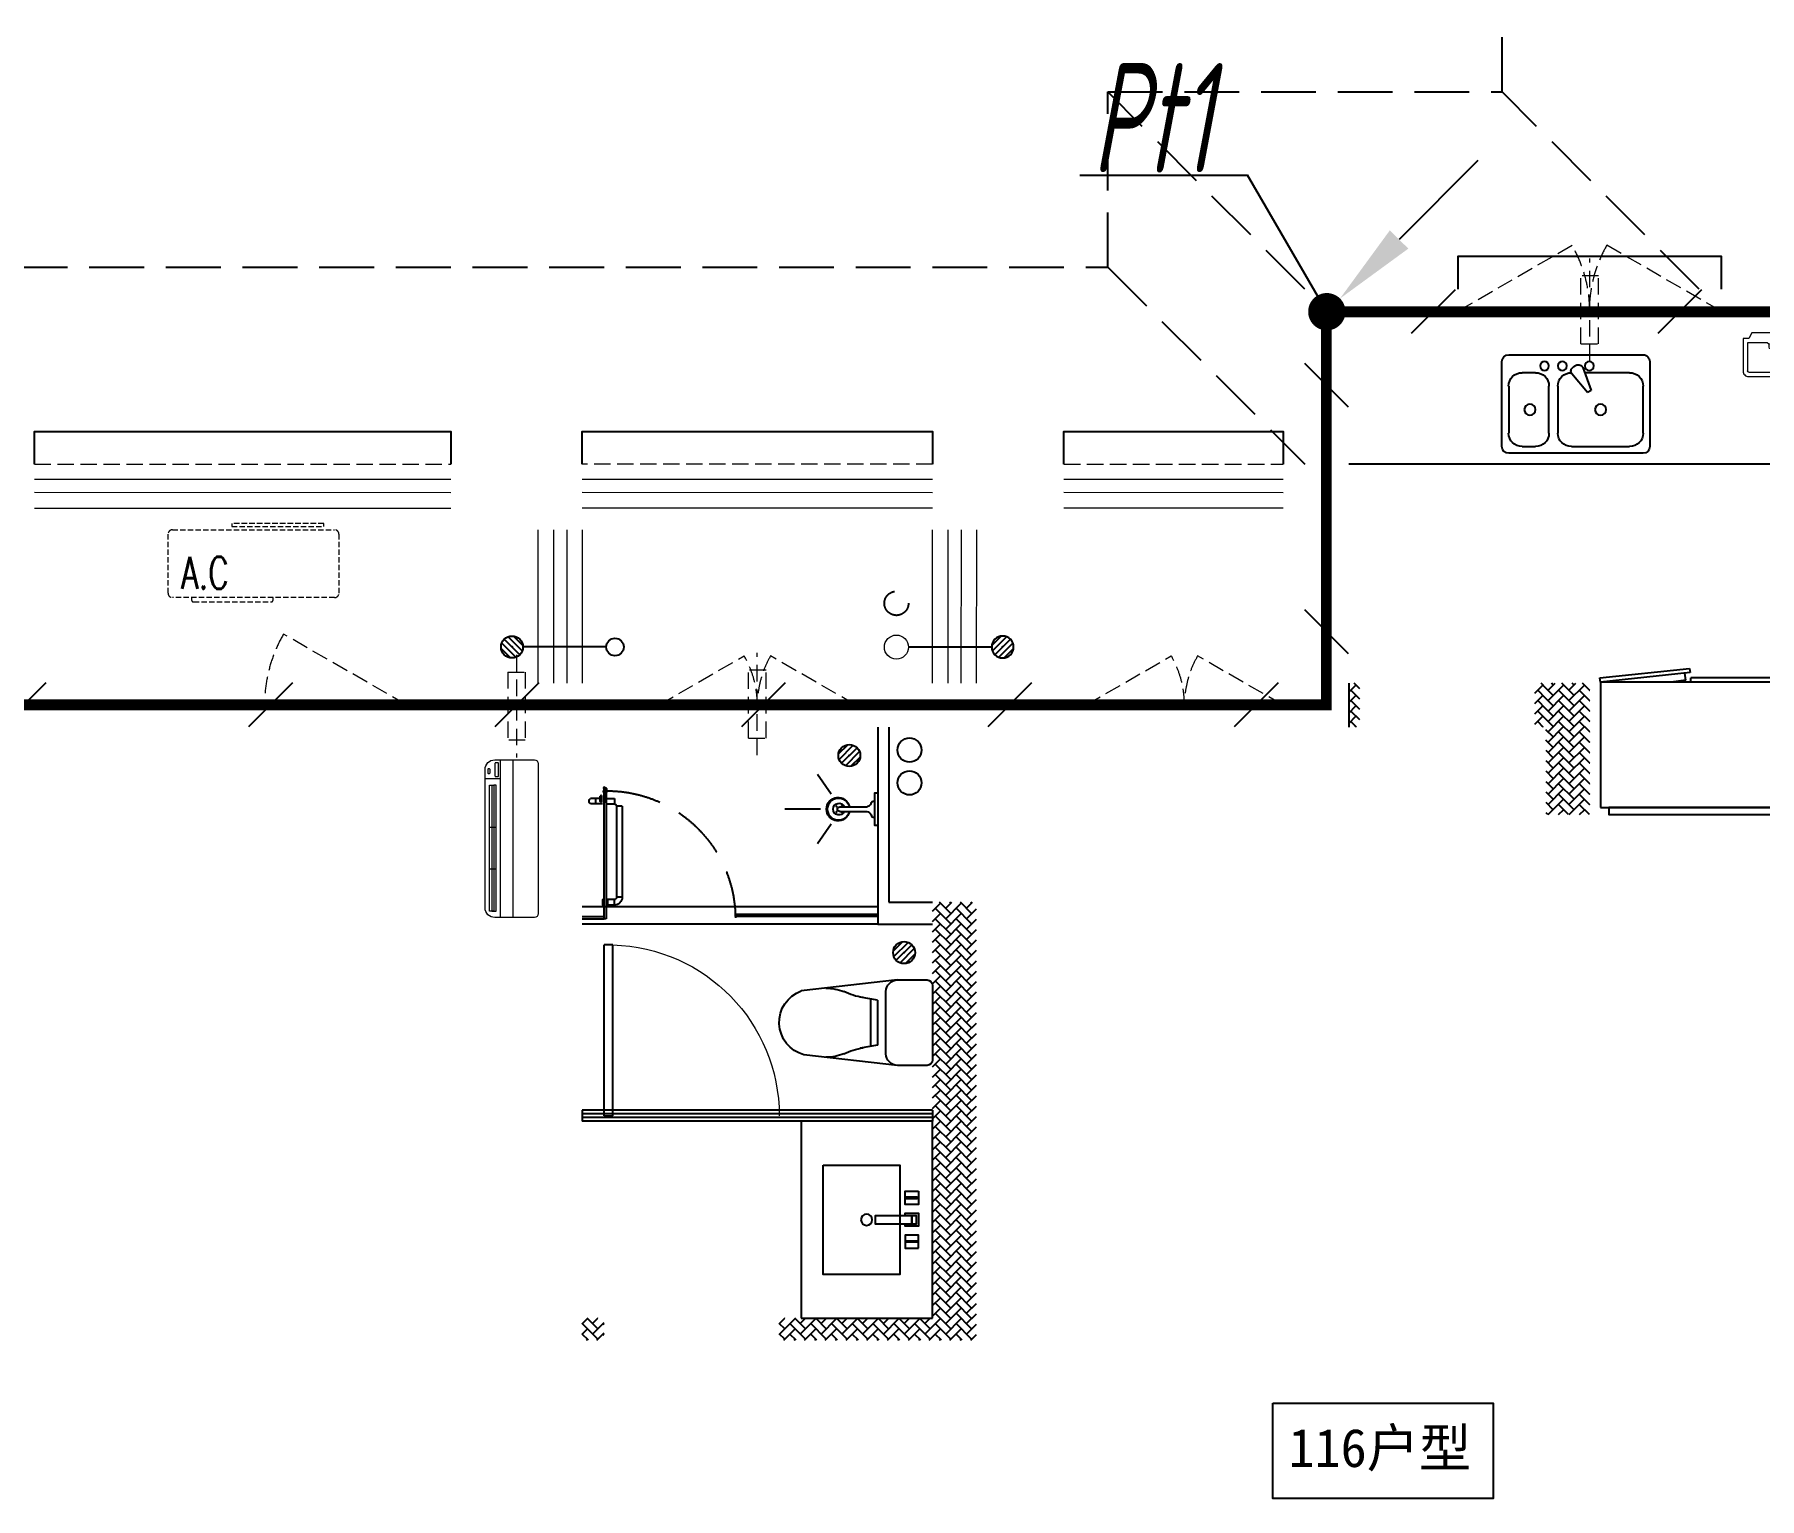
# Model space of a CAD drawing. Extents: x 2803505 to 5851001, y -1372902 to 24339.
# Drawn here: x 2959206 to 2967081, y -770285 to -763600 of the extents above; entities that cross this region are included whole.
import ezdxf
from ezdxf.enums import TextEntityAlignment as Align

# ---------------------------------------------------------------- set-up
doc = ezdxf.new("R2010")
doc.units = 0
doc.header["$LTSCALE"] = 1000
doc.header["$MEASUREMENT"] = 0
for name, pattern in [('CENTER2', [1.125, 0.75, -0.125, 0.125, -0.125]), ('DASH', [0.35, 0.25, -0.1]), ('HIDDEN', [0.375, 0.25, -0.125])]:
    doc.linetypes.add(name, pattern=pattern)
doc.layers.get('0').update_dxf_attribs({"linetype": 'CONTINUOUS'})
for name, color, linetype in [('!!电气', 1, 'CONTINUOUS'), ('AH-FURNITURE', 1, 'CONTINUOUS'), ('CURTWALL', 4, 'CONTINUOUS'), ('DIM-照明', 7, 'CONTINUOUS'), ('IP-bath&kitchen-JOHNSON', 4, 'CONTINUOUS'), ('LVTRY', 252, 'CONTINUOUS'), ('LWIRE', 4, 'CONTINUOUS'), ('P-bath&kitchen-JOHNSON', 4, 'CONTINUOUS'), ('SHTLN', 4, 'CONTINUOUS'), ('VPIPE-中水', 122, 'CONTINUOUS'), ('VPIPE-凝结', 150, 'CONTINUOUS'), ('VPIPE-雨水', 4, 'DASH'), ('WIRE-接地', 2, 'CONTINUOUS'), ('保温', 6, 'CONTINUOUS'), ('卫生间', 6, 'CONTINUOUS'), ('建筑-排气道', 252, 'CONTINUOUS'), ('看线', 185, 'CONTINUOUS')]:
    doc.layers.add(name, color=color, linetype=linetype)
for name, color, linetype, lineweight in [('PUB_HATCH', 8, 'CONTINUOUS', 9), ('VPIPE-废水', 31, 'TG_F', 18), ('WINDOW', 146, 'CONTINUOUS', 20), ('平面-栏杆', 56, 'CONTINUOUS', 15), ('平面-看线', 252, 'CONTINUOUS', 15), ('平面-空调室内机', 176, 'CONTINUOUS', 9), ('平面-空调预留孔', 252, 'CONTINUOUS', 15), ('立面-洞口示意', 252, 'CONTINUOUS', 13)]:
    doc.layers.add(name, color=color, linetype=linetype, lineweight=lineweight)
doc.styles.add('_TCH_DIM', font='SIMPLEX', dxfattribs={"bigfont": 'GBCBIG'})
doc.styles.add('DIM_FONT', font='SIMPLEX', dxfattribs={"width": 0.7, "bigfont": 'GBCBIG'})
doc.styles.add('HZTXT', font='gbeitc.shx', dxfattribs={"width": 0.8, "height": 400, "bigfont": 'hztxt.shx'})
doc.styles.get("Standard").update_dxf_attribs({"font": 'gbenor.shx', "bigfont": 'gbcbig.shx'})
doc.styles.add('TG_LINETYPE', font='SIMPLEX', dxfattribs={"width": 0.8, "height": 3, "bigfont": 'HZTXT'})
doc.styles.add('黑体', font='simhei.ttf')
doc.linetypes.add('TG_F', pattern='A,2,-0.3,["F",TG_LINETYPE,S=0.1,R=0,X=-0.23,Y=-0.15],0', length=2.3)
pattern_1 = [(45, (0, 0), (0, 47.4157523), [100.584, -33.528]), (135, (23.708, 23.708), (3e-15, 47.4157523), [100.584, -33.528])]

# ---------------------------------------------------------------- blocks, each defined once
blk = doc.blocks.new('rtyg7uyhg')
at = {"layer": 'LVTRY'}
for p, q in [((193590.3, 45458.1), (193590.3, 45069.5)), ((194234.6, 45488.8), (193621, 45488.8)), ((194265.3, 45069.5), (194265.3, 45458.1)), ((193682.3, 45407), (193887.8, 45407)), ((193896.4, 45429.9), (193857.6, 45326.3)), ((193875.3, 45316), (193945.6, 45401.5)), ((193925.8, 45440.4), (193940.1, 45432.2)), ((194111.9, 45407), (194173.3, 45407)), ((193621, 45130.8), (193621, 45345.6)), ((193857.6, 45326.3), (193875.3, 45316)), ((194009.6, 45345.6), (194009.6, 45130.8)), ((194050.5, 45130.8), (194050.5, 45345.6)), ((194234.6, 45345.6), (194234.6, 45130.8)), ((193948.3, 45069.5), (193682.3, 45069.5)), ((194173.3, 45069.5), (194111.9, 45069.5)), ((193621, 45038.8), (194234.6, 45038.8))]:
    blk.add_line(p, q, dxfattribs=at)
for centre, radius in [((193866.4, 45437.7), 20.5), ((193989.2, 45437.7), 20.5), ((194071, 45437.7), 20.5), ((193815.3, 45238.2), 25.6), ((194137.5, 45238.2), 25.6)]:
    blk.add_circle(centre, radius, dxfattribs=at)
for centre, radius, start, end in [((193621, 45458.1), 30.7, 89.99999, 179.99999), ((193915.6, 45422.7), 20.5, 59.99999, 159.46231), ((194234.6, 45458.1), 30.7, 359.99999, 89.99999), ((193682.3, 45345.6), 61.4, 89.99999, 179.99999), ((193929.8, 45414.5), 20.5, 320.53767, 59.99999), ((193948.3, 45345.6), 61.4, 359.99999, 89.99999), ((194111.9, 45345.6), 61.4, 89.99999, 179.99999), ((194173.3, 45345.6), 61.4, 359.99999, 89.99999), ((193682.3, 45130.8), 61.4, 179.99999, 269.99999), ((193948.3, 45130.8), 61.4, 269.99999, 359.99999), ((194111.9, 45130.8), 61.4, 179.99999, 269.99999), ((194173.3, 45130.8), 61.4, 269.99999, 359.99999), ((193621, 45069.5), 30.7, 179.99999, 269.99999), ((194234.6, 45069.5), 30.7, 269.99999, 359.99999)]:
    blk.add_arc(centre, radius, start, end, dxfattribs=at)
at = {"layer": 'LVTRY', "style": 'DIM_FONT', "width": 0.8, "flags": 9}
for tag in ['YSIZE', 'XSIZE']:
    blk.add_attdef(tag, (193927.8, 45487.8), '', height=0.5, rotation=89.99999, dxfattribs=at)
blk = doc.blocks.new('A$C60D053AF')
at = {"layer": 'AH-FURNITURE', "color": 8}
for p, q in [((192.5, -71), (327.6, -71)), ((232.5, -90), (128.3, -90)), ((232.5, -110), (128.3, -110)), ((192.5, -91), (327.6, -91)), ((245, -129.5), (245, -122.5)), ((265, -129.5), (265, -122.5)), ((341.7, -96.9), (370, -143.2)), ((355.9, -82.7), (384.2, -129)), ((255, -281), (255, -251)), ((255, -281), (393, -281)), ((393, -281), (393, -251))]:
    blk.add_line(p, q, dxfattribs=at)
for points in [[(170, -68, 1), (170, -94), (192.5, -94), (192.5, -68)], [(234, -251), (414, -251, 0.414214), (424, -241), (424, -111, 0.414214), (414, -101), (234, -101, 0.414214), (224, -111), (224, -241, 0.414214)], [(268, -122.5), (268, -107, 0.414214), (248, -87), (232.5, -87), (232.5, -113), (242, -113), (242, -122.5)], [(242, -152, 1), (268, -152), (268, -129.5), (242, -129.5)], [(383.8, -161.2, 1), (402.2, -142.8), (386.3, -126.9), (367.9, -145.3)]]:
    blk.add_lwpolyline(points, format="xyb", close=True, dxfattribs=at)
for centre, radius in [((100, -100), 30), ((255, -152), 15), ((255, -152), 10), ((393, -152), 15), ((393, -152), 10)]:
    blk.add_circle(centre, radius, dxfattribs=at)
for radius in [40, 20]:
    blk.add_arc((327.6, -111), radius, 45, 90, dxfattribs=at)
blk = doc.blocks.new('A-Kitchen-7')
at = {"layer": 'LVTRY'}
for p, q in [((-518.7, 779.7), (-7.2, 834.3)), ((-3.6, 810.6), (-515, 756)), ((-29.1, 767), (-35.2, 806.4)), ((-7.2, 834.3), (-3.6, 810.6)), ((-515, 756), (-518.7, 779.7)), ((515, 756), (-515, 756)), ((-515, 756), (-515, 40)), ((-485.6, 760.5), (-484.9, 756)), ((-29.1, 767), (-112.1, 756)), ((515, 780), (0, 780)), ((0, 756), (0, 780)), ((515, 756), (515, 780)), ((515, 40), (515, 756)), ((-515, 40), (515, 40))]:
    blk.add_line(p, q, dxfattribs=at)
blk.add_lwpolyline([(-468.9, 40), (-468.9, 0), (468.9, 0), (468.9, 40)], close=True, dxfattribs=at)
blk = doc.blocks.new('FRSDFDGDGDRGDR')
at = {"layer": '平面-空调预留孔', "color": 252}
for p, q in [((699612.3, 775044), (699612.3, 775441.2)), ((699618.9, 775447.8), (699746.3, 775447.8)), ((699746.3, 775447.8), (699746.3, 775355.4)), ((699719.9, 775342.2), (699719.9, 775143)), ((699726.5, 775348.8), (699739.7, 775348.8)), ((699726.5, 775136.4), (699739.7, 775136.4)), ((699746.3, 775129.8), (699746.3, 775037.4)), ((699746.3, 775037.4), (699618.9, 775037.4))]:
    blk.add_line(p, q, dxfattribs=at)
blk.add_lwpolyline([(699766.1, 775166.7), (699792.5, 775153.5), (699792.5, 775057.2), (699766.1, 775044), (699766.1, 775017.6), (699618.9, 775017.6, -0.414214), (699592.5, 775044), (699592.5, 775441.2, -0.414214), (699618.9, 775467.6), (699766.1, 775467.6), (699766.1, 775441.2), (699792.5, 775428), (699792.5, 775331.6), (699766.1, 775318.4)], format="xyb", close=True, dxfattribs=at)
for centre, radius in [((699739.7, 775331.6), 10.6), ((699739.7, 775243.2), 15.8), ((699739.7, 775153.5), 10.6)]:
    blk.add_circle(centre, radius, dxfattribs=at)
for centre, start, end in [((699618.9, 775441.2), 90, 180), ((699726.5, 775342.2), 90, 180), ((699739.7, 775355.4), 270, 360), ((699726.5, 775143), 180, 270), ((699739.7, 775129.8), 0, 90), ((699618.9, 775044), 180, 270)]:
    blk.add_arc(centre, 6.6, start, end, dxfattribs=at)
blk = doc.blocks.new('*U153')
h = blk.add_hatch(color=5)
h.set_gradient(color1=(0, 0, 255), rotation=180, tint=1)
h.paths.add_polyline_path([(0, 0), (-6.35, -6.35), (-6.35, -2.159), (-15, -2.159), (-15, 2.159), (-6.35, 2.159), (-6.35, 6.35)])
at = {"color": 0, "linetype": 'Continuous'}
blk.add_lwpolyline([(0, 0), (-6.35, -6.35), (-6.35, -2.159), (-15, -2.159), (-15, 2.159), (-6.35, 2.159), (-6.35, 6.35)], close=True, dxfattribs=at)
blk = doc.blocks.new('GDGDRGDRGRD')
at = {"layer": 'PUB_HATCH'}
blk.add_hatch(color=252, dxfattribs=at).paths.add_polyline_path([(430319.8, 370173.6), (430319.8, 370443.6), (430179.8, 370443.6), (430179.8, 370428.6), (430284.8, 370428.6), (430304.8, 370408.6), (430304.8, 370208.6), (430284.8, 370188.6), (429964.8, 370188.6), (429944.8, 370208.6), (429944.8, 370408.6), (429964.8, 370428.6), (430069.8, 370428.6), (430069.8, 370443.6), (429929.8, 370443.6), (429929.8, 370173.6)])
at = {"layer": 'LVTRY', "color": 251}
for p, q in [((430080.5, 371515.4), (429864.6, 371758.3)), ((430334.8, 371758.3), (429864.6, 371758.3)), ((429864.6, 371758.3), (429864.6, 370858.3)), ((430234.8, 370858.3), (430234.8, 371758.3)), ((430334.8, 371515.4), (430080.5, 371515.4)), ((430080.5, 371515.4), (430080.5, 371100.3)), ((429864.6, 370858.3), (430080.5, 371100.3)), ((430080.5, 371100.3), (430334.8, 371100.3)), ((429864.6, 370858.3), (430334.8, 370858.3))]:
    blk.add_line(p, q, dxfattribs=at)
at = {"layer": 'LVTRY'}
for p, q in [((429914.8, 370948.3), (429914.8, 371668.3)), ((429924.8, 371678.3), (430324.8, 371678.3)), ((430045.1, 371658.3), (430045.1, 371568.3)), ((430049.6, 371658.3), (430045.1, 371658.3)), ((430049.6, 371568.3), (430049.6, 371658.3)), ((430234.8, 371668.3), (430234.8, 370948.3)), ((429994.8, 371628.3), (429994.8, 371418.3)), ((429999.8, 371628.3), (429999.8, 371418.3)), ((430289.8, 371638.3), (430004.8, 371638.3)), ((430289.8, 371633.3), (430004.8, 371633.3)), ((430045.1, 371568.3), (430049.6, 371568.3)), ((430194.8, 371418.3), (430194.8, 371628.3)), ((430199.8, 371418.3), (430199.8, 371628.3)), ((429974.8, 371525.6), (430102.3, 371525.6)), ((429974.8, 371521.1), (429974.8, 371525.6)), ((430102.3, 371521.1), (429974.8, 371521.1)), ((430219.8, 371525.6), (430092.3, 371525.6)), ((430092.3, 371525.6), (430092.3, 371521.1)), ((430092.3, 371521.1), (430219.8, 371521.1)), ((430102.3, 371525.6), (430102.3, 371521.1)), ((430219.8, 371521.1), (430219.8, 371525.6)), ((430234.8, 371100.3), (430234.8, 371515.4)), ((430004.8, 371413.3), (430289.8, 371413.3)), ((430004.8, 371408.3), (430289.8, 371408.3)), ((430045.1, 371388.3), (430045.1, 371478.3)), ((430045.1, 371478.3), (430049.6, 371478.3)), ((430049.6, 371478.3), (430049.6, 371388.3)), ((429935.4, 371358.3), (429974.2, 371358.3)), ((429954.8, 371338.9), (429954.8, 371377.7)), ((430049.6, 371388.3), (430045.1, 371388.3)), ((429935.4, 371258.3), (429974.2, 371258.3)), ((429954.8, 371238.9), (429954.8, 371277.7)), ((429994.8, 370988.3), (429994.8, 371198.3)), ((429999.8, 370988.3), (429999.8, 371198.3)), ((430004.8, 371208.3), (430289.8, 371208.3)), ((430004.8, 371203.3), (430289.8, 371203.3)), ((430045.1, 371228.3), (430045.1, 371138.3)), ((430049.6, 371228.3), (430045.1, 371228.3)), ((430049.6, 371138.3), (430049.6, 371228.3)), ((430194.8, 371198.3), (430194.8, 370988.3)), ((430199.8, 371198.3), (430199.8, 370988.3)), ((430102.3, 371095.6), (429974.8, 371095.6)), ((429974.8, 371095.6), (429974.8, 371091.1)), ((429974.8, 371091.1), (430102.3, 371091.1)), ((430045.1, 371138.3), (430049.6, 371138.3)), ((430092.3, 371091.1), (430092.3, 371095.6)), ((430092.3, 371095.6), (430219.8, 371095.6)), ((430219.8, 371091.1), (430092.3, 371091.1)), ((430102.3, 371091.1), (430102.3, 371095.6)), ((430219.8, 371095.6), (430219.8, 371091.1)), ((430045.1, 370958.3), (430045.1, 371048.3)), ((430045.1, 371048.3), (430049.6, 371048.3)), ((430049.6, 371048.3), (430049.6, 370958.3)), ((430324.8, 370938.3), (429924.8, 370938.3)), ((430289.8, 370983.3), (430004.8, 370983.3)), ((430289.8, 370978.3), (430004.8, 370978.3)), ((430049.6, 370958.3), (430045.1, 370958.3))]:
    blk.add_line(p, q, dxfattribs=at)
at = {"layer": 'LVTRY', "color": 252}
for p, q in [((430069.8, 370428.6), (430069.8, 370443.6)), ((430179.8, 370428.6), (430179.8, 370443.6))]:
    blk.add_line(p, q, dxfattribs=at)
at = {"layer": 'LVTRY'}
blk.add_lwpolyline([(429608.8, 370758.3), (429734.8, 370758.3), (429734.8, 371758.3), (427634.8, 371758.3)], dxfattribs=at)
at = {"layer": 'LVTRY', "color": 252}
for points in [[(430334.8, 370158.6), (429914.8, 370158.6), (429914.8, 370458.6), (430334.8, 370458.6)], [(430319.8, 370173.6), (429929.8, 370173.6), (429929.8, 370443.6), (430319.8, 370443.6)], [(429964.8, 370428.6), (430284.8, 370428.6), (430304.8, 370408.6), (430304.8, 370208.6), (430284.8, 370188.6), (429964.8, 370188.6), (429944.8, 370208.6), (429944.8, 370408.6), (429964.8, 370428.6)]]:
    blk.add_lwpolyline(points, close=True, dxfattribs=at)
at = {"layer": 'LVTRY'}
for centre, radius in [((430147.3, 371523.3), 29.7), ((430147.3, 371523.3), 11.7), ((429954.8, 371358.3), 17), ((429954.8, 371258.3), 17), ((430147.3, 371093.3), 29.7), ((430147.3, 371093.3), 11.7)]:
    blk.add_circle(centre, radius, dxfattribs=at)
for centre, radius, start, end in [((429924.8, 371668.3), 10, 90, 180), ((430224.8, 371668.3), 10, 0, 90), ((430004.8, 371628.3), 10, 90, 180), ((430004.8, 371628.3), 5, 90, 180), ((430047.3, 371523.3), 56.7, 2.27424, 87.72576), ((430047.3, 371523.3), 52.2, 2.47041, 87.52959), ((430147.3, 371523.3), 56.7, 92.27424, 177.72576), ((430147.3, 371523.3), 52.2, 92.47041, 177.52959), ((430189.8, 371628.3), 10, 0, 90), ((430189.8, 371628.3), 5, 0, 90), ((430047.3, 371523.3), 56.7, 272.27424, 357.72576), ((430047.3, 371523.3), 52.2, 272.47041, 357.52959), ((430147.3, 371523.3), 56.7, 182.27424, 267.72576), ((430147.3, 371523.3), 52.2, 182.47041, 267.52959), ((430004.8, 371418.3), 10, 180, 270), ((430004.8, 371418.3), 5, 180, 270), ((430189.8, 371418.3), 5, 270, 0), ((430189.8, 371418.3), 10, 270, 0), ((430004.8, 371198.3), 10, 90, 180), ((430004.8, 371198.3), 5, 90, 180), ((430189.8, 371198.3), 10, 0, 90), ((430189.8, 371198.3), 5, 0, 90), ((430047.3, 371093.3), 56.7, 2.27424, 87.72576), ((430047.3, 371093.3), 52.2, 2.47041, 87.52959), ((430047.3, 371093.3), 56.7, 272.27424, 357.72576), ((430047.3, 371093.3), 52.2, 272.47041, 357.52959), ((430147.3, 371093.3), 56.7, 92.27424, 177.72576), ((430147.3, 371093.3), 56.7, 182.27424, 267.72576), ((430147.3, 371093.3), 52.2, 92.47041, 177.52959), ((430147.3, 371093.3), 52.2, 182.47041, 267.52959), ((429924.8, 370948.3), 10, 180, 270), ((430004.8, 370988.3), 10, 180, 270), ((430004.8, 370988.3), 5, 180, 270), ((430189.8, 370988.3), 5, 270, 0), ((430189.8, 370988.3), 10, 270, 0), ((430224.8, 370948.3), 10, 270, 0)]:
    blk.add_arc(centre, radius, start, end, dxfattribs=at)
at = {"layer": '立面-洞口示意', "color": 252}
blk.add_lwpolyline([(430334.8, 370158.6), (430071.3, 370252.5), (429914.8, 370458.6)], dxfattribs=at)
at = {"xscale": -1, "rotation": 270}
blk.add_blockref('FRSDFDGDGDRGDR', (-345582.7, -327434.2), dxfattribs=at)
at = {"rotation": 270}
blk.add_blockref('A$C60D053AF', (430334.8, 372358.3), dxfattribs=at)
at = {"xscale": -1}
blk.add_blockref('rtyg7uyhg', (622599.6, 326769.5), dxfattribs=at)
at = {"layer": 'LVTRY', "color": 1, "extrusion": (0, 0, -1), "xscale": -0.7999999999883585, "yscale": 0.7999999999883585, "zscale": -0.7999999999883585}
blk.add_blockref('A-Kitchen-7', (-429196.8, 370158.6), dxfattribs=at)
at = {"layer": '建筑-排气道', "xscale": -5, "yscale": 5, "zscale": 5, "rotation": 90}
blk.add_blockref('*U153', (430134.7, 370490.9), dxfattribs=at)
blk = doc.blocks.new('GDFGDGRD')
at = {"layer": '保温', "linetype": 'ByBlock', "ltscale": 10}
h = blk.add_hatch(dxfattribs=at)
h.set_pattern_fill('AR-HBONE', color=251, scale=55)
h.set_pattern_definition(pattern_1)
h.paths.add_polyline_path([(436215.3, 372423.6), (436216.6, 373023.7), (436416.6, 373023.7), (436415.3, 372423.6)])
h = blk.add_hatch(dxfattribs=at)
h.set_pattern_fill('AR-HBONE', color=251, scale=55)
h.set_pattern_definition(pattern_1)
h.paths.add_polyline_path([(436416.6, 372823.7), (436416.6, 373023.7), (436466.6, 373023.7), (436466.6, 372823.7)])
h = blk.add_hatch(dxfattribs=at)
h.set_pattern_fill('AR-HBONE', color=251, scale=55)
h.set_pattern_definition(pattern_1)
h.paths.add_polyline_path([(437266.6, 372823.7), (437266.6, 373023.7), (437316.6, 373023.7), (437316.6, 372823.7)])
h = blk.add_hatch(dxfattribs=at)
h.set_pattern_fill('AR-HBONE', color=251, scale=55)
h.set_pattern_definition(pattern_1)
h.paths.add_polyline_path([(439016.6, 370023.7), (439016.6, 372023.7), (439216.6, 372023.7), (439216.6, 370023.7)])
h = blk.add_hatch(dxfattribs=at)
h.set_pattern_fill('AR-HBONE', color=251, scale=55)
h.set_pattern_definition(pattern_1)
h.paths.add_polyline_path([(439216.6, 370023.7), (439216.6, 370123.7), (439916.6, 370123.7), (439916.6, 370023.7)])
h = blk.add_hatch(dxfattribs=at)
h.set_pattern_fill('AR-HBONE', color=251, scale=55)
h.set_pattern_definition(pattern_1)
h.paths.add_polyline_path([(440716.6, 370023.7), (440716.6, 370123.7), (440816.6, 370123.7), (440816.6, 370023.7)])
at = {"layer": '保温', "color": 251, "linetype": 'ByBlock', "ltscale": 10}
blk.add_line((437316.6, 373023.7), (437316.6, 372823.7), dxfattribs=at)
blk = doc.blocks.new('A$C001338C2')
at = {"color": 8}
for p, q in [((845, 303.6), (55, 303.6)), ((109.1, 214.8), (109.1, 303.6)), ((0, 248.6), (0, 22)), ((900, 22), (900, 248.6)), ((22, 0), (878, 0))]:
    blk.add_line(p, q, dxfattribs=at)
at = {"color": 8, "lineweight": 5}
for p, q in [((900, 214.8), (0, 214.8)), ((864.6, 278.7), (144.5, 278.7)), ((144.5, 278.7), (144.5, 265.8)), ((387, 278.7), (144.5, 278.7)), ((144.5, 278.7), (144.5, 252.9)), ((144.5, 265.8), (864.6, 265.8)), ((144.5, 239.9), (144.5, 252.9)), ((144.5, 252.9), (864.6, 252.9)), ((864.6, 239.9), (144.5, 239.9)), ((387, 239.9), (387, 278.7)), ((622, 239.9), (387, 239.9)), ((864.6, 278.7), (622, 278.7)), ((622, 278.7), (622, 239.9)), ((864.6, 252.9), (864.6, 278.7)), ((864.6, 265.8), (864.6, 239.9)), ((900, 143.2), (0, 143.2))]:
    blk.add_line(p, q, dxfattribs=at)
at = {"color": 8}
for points in [[(89.2, 226.4), (22.2, 226.4, -0.414214), (16.7, 231.9), (16.7, 243.1, -0.414214), (22.2, 248.6), (89.2, 248.6, -0.414214), (94.7, 243.1), (94.7, 231.9, -0.414214)], [(73.1, 275), (56.8, 275, -0.414214), (51.3, 280.5), (51.3, 283.4, -0.414214), (56.8, 288.9), (73.1, 288.9, -0.414214), (78.6, 283.4), (78.6, 280.5, -0.414214)]]:
    blk.add_lwpolyline(points, format="xyb", close=True, dxfattribs=at)
for centre, radius, start, end in [((55, 248.6), 55, 90, 180), ((845, 248.6), 55, 360, 90), ((22, 22), 22, 180, 270), ((878, 22), 22, 270, 360)]:
    blk.add_arc(centre, radius, start, end, dxfattribs=at)
blk = doc.blocks.new('dongkong')
at = {"layer": '平面-空调预留孔', "color": 8, "linetype": 'HIDDEN', "ltscale": 0.3}
for p, q in [((-603796, 210899.9), (-603796, 210431.5)), ((-603836, 210821), (-603836, 210510.8)), ((-603836, 210821), (-603756, 210821)), ((-603756, 210821), (-603756, 210510.8))]:
    blk.add_line(p, q, dxfattribs=at)
blk.add_lwpolyline([(-603756, 210510.8), (-603836, 210510.8)], dxfattribs=at)
blk = doc.blocks.new('$lvtry$00000171')
for p, q in [((-74, 11), (-11, 74)), ((-70, -27), (27, 70)), ((-53, -53), (53, 53)), ((-27, -70), (70, 27)), ((11, -74), (74, -11))]:
    blk.add_line(p, q)
blk.add_circle((0, 0), 75)
blk.add_point((0, 0))
blk = doc.blocks.new('DSGDFGF')
blk.add_hatch(color=252).paths.add_polyline_path([(677792.1, 343575.9), (677790.9, 343578.7), (677782.6, 343575.2), (677783.8, 343572.5)])
at = {"color": 252}
for p, q in [((677781, 343575.1), (677792.8, 343580)), ((677781.6, 343574.8), (677782.2, 343575)), ((677781.8, 343558.8), (677784, 343558.3)), ((677784, 343558.3), (677781.8, 343558.3)), ((677792.6, 343568.1), (677782.1, 343568.1)), ((677792.6, 343566.8), (677782.1, 343566.8)), ((677782.2, 343575), (677783.5, 343571.8)), ((677782.3, 343566.8), (677782.3, 343547.2)), ((677783.5, 343571.8), (677792.7, 343575.6)), ((677787.3, 343577.7), (677787.3, 343538.6)), ((677792.9, 343558.9), (677790.7, 343558.4)), ((677790.7, 343558.4), (677792.9, 343558.4)), ((677791.4, 343578.9), (677793.1, 343579.6)), ((677791.4, 343578.9), (677792.7, 343575.6)), ((677792.3, 343566.8), (677792.3, 343545.4)), ((676415.3, 342775.8), (676372.8, 342818.3)), ((676440.6, 342778.8), (676375.8, 342843.6)), ((676457.7, 342790), (676387, 342860.7)), ((676468.9, 342807.1), (676404.1, 342871.9)), ((676471.8, 342832.4), (676429.4, 342874.8)), ((677752.3, 342860.3), (677792.3, 342860.3)), ((677752.3, 342080.3), (677752.3, 342860.3)), ((677792.3, 342080.3), (677792.3, 342860.3)), ((676292.3, 342675.2), (676292.3, 342335.2)), ((676451.7, 342700.2), (676317.3, 342700.2)), ((676451.7, 342700.2), (676891.6, 342650.1)), ((676505, 342363.4), (676505, 342646.9)), ((676543.6, 342608.4), (676622.4, 342622)), ((676543.6, 342608.4), (676543.6, 342402)), ((676575.6, 342613.9), (676575.6, 342396.5)), ((676451.7, 342310.2), (676879.4, 342358.9)), ((676543.6, 342402), (676622.4, 342388.4)), ((676317.3, 342310.2), (676451.7, 342310.2)), ((677792.3, 342080.3), (677752.3, 342080.3))]:
    blk.add_line(p, q, dxfattribs=at)
for points in [[(676792.3, 341855.3), (676442.3, 341855.3), (676442.3, 341355.6), (676792.3, 341355.6)], [(676357.2, 341735.5), (676357.2, 341675.5), (676417.2, 341675.5), (676417.2, 341735.5)], [(676412.2, 341708.5), (676412.2, 341702.5), (676362.2, 341702.5), (676362.2, 341708.5)], [(676387.2, 341585.5), (676387.2, 341625.5), (676367.2, 341625.5), (676367.2, 341585.5)], [(676387.2, 341625.5), (676387.2, 341585.5), (676552.2, 341585.5), (676552.2, 341625.5)], [(676357.2, 341475.5), (676357.2, 341535.5), (676417.2, 341535.5), (676417.2, 341475.5)], [(676412.2, 341502.5), (676412.2, 341508.5), (676362.2, 341508.5), (676362.2, 341502.5)]]:
    blk.add_lwpolyline(points, close=True, dxfattribs=at)
blk.add_lwpolyline([(676417.2, 341625.5), (676417.2, 341635.5), (676357.2, 341635.5), (676357.2, 341575.5), (676417.2, 341575.5), (676417.2, 341585.5)], dxfattribs=at)
blk.add_circle((676593.5, 341605.5), 26, dxfattribs=at)
for centre, radius, start, end in [((677793.5, 343561.9), 13.5, 155.15235, 208.97795), ((677800.8, 343573.5), 20.5, 177.99149, 196.90025), ((677781.4, 343574.2), 1, 111.52657, 175.76516), ((677800.9, 343573.5), 19.5, 177.46581, 196.24837), ((677781.9, 343574.4), 0.5, 112.73297, 178.05418), ((677796, 343562.2), 14.6, 161.89734, 193.71468), ((677782.1, 343555.6), 0.5, 208.97795, 24.22835), ((677791.2, 343559.6), 9.42, 188.01541, 204.22835), ((677781.4, 343560.5), 11.7, 335.41865, 349.51767), ((677792.5, 343555.5), 0.5, 155.41865, 330.15022), ((677816.4, 343571), 24, 160.76087, 187.04874), ((677781, 343562.3), 12.4, 343.94508, 21.34777), ((677793.2, 343578.9), 1.17, 340.04011, 112.53297), ((677781.3, 343561.9), 13.4, 330.15022, 25.08154), ((677793.2, 343579.1), 0.5, 340.76087, 112.53297), ((677813.7, 343571.4), 20.6, 160.04011, 190.84731), ((676317.3, 342675.2), 25, 90, 180), ((676451.7, 342646.9), 53.3, 0, 90), ((676779.2, 342438.8), 224.1, 90, 111.47978), ((676566.3, 342910.4), 293.8, 278.51718, 296.46315), ((676839.7, 342506.4), 152.8, 285.07732, 70.11812), ((676451.7, 342363.4), 53.3, 270, 0), ((676566.3, 342100), 293.8, 63.53685, 81.48282), ((676779.2, 342571.5), 224.1, 248.52022, 270), ((676317.3, 342335.2), 25, 180, 270)]:
    blk.add_arc(centre, radius, start, end, dxfattribs=at)
at = {"color": 252, "lineweight": 13}
blk.add_arc((677772.3, 342080.3), 780, 91.46928, 180, dxfattribs=at)
at = {"color": 252, "extrusion": (0, 0, -1)}
blk.add_ellipse((676422.3, 342825.3), major_axis=(-35.4, 35.4), ratio=1, start_param=5.497787, end_param=11.780972, dxfattribs=at)
at = {"color": 252}
blk.add_open_spline([(677782.3, 343547.2), (677783.2, 343546.4), (677785, 343544.8), (677788.2, 343548.5), (677790.8, 343546.6), (677792.3, 343545.4)], degree=3, knots=[0, 0, 0, 0, 3.066329, 6.218313, 11.124135, 11.124135, 11.124135, 11.124135], dxfattribs=at)
blk.add_point((676422.3, 342825.3), dxfattribs=at)
at = {"layer": 'CURTWALL', "color": 252}
for p, q in [((676292.3, 342105.3), (677892.3, 342105.3)), ((676292.3, 342105.3), (676292.3, 342055.3)), ((676292.3, 342088.7), (677892.3, 342088.7)), ((676292.3, 342072), (677892.3, 342072)), ((676292.3, 342055.3), (677892.3, 342055.3)), ((677892.3, 342105.3), (677892.3, 342055.3))]:
    blk.add_line(p, q, dxfattribs=at)
at = {"layer": 'IP-bath&kitchen-JOHNSON', "color": 252}
for p, q in [((676492.3, 343855.3), (676492.3, 343055)), ((676542.3, 343855.3), (676542.3, 342955)), ((676755.5, 343548.5), (676817.3, 343638)), ((676542.3, 343553.9), (676542.4, 343406.7)), ((676715.9, 343490.9), (676591.6, 343490.9)), ((676715.9, 343469.9), (676591.6, 343469.9)), ((676803.7, 343480.3), (676967, 343480.3)), ((676755.5, 343412.1), (676817.3, 343322.7)), ((676492.3, 343055), (676292.3, 343055)), ((676542.3, 343035), (677892.3, 343035)), ((676542.3, 343000), (677192.3, 343000)), ((676542.3, 342990), (677192.3, 342990)), ((677192.3, 342990), (677192.3, 343000)), ((677892.3, 342990), (677792.3, 342990)), ((677792.3, 342980), (677792.3, 342990)), ((677892.3, 342980), (677792.3, 342980)), ((676542.3, 342955), (676292.3, 342955)), ((676542.3, 342955), (677892.3, 342955))]:
    blk.add_line(p, q, dxfattribs=at)
blk.add_lwpolyline([(676542.3, 343553.9), (676558.1, 343553.9), (676558.1, 343406.7), (676542.4, 343406.7)], dxfattribs=at)
for points in [[(676573, 343506.6, 0.364142), (676558.1, 343518.1, 0.020495)], [(676573, 343454, -0.364142), (676558.1, 343442.6, -0.020495)], [(676591.6, 343490.9, -0.21439), (676573, 343506.6, -7.649644)], [(676591.8, 343469.9, 0.214893), (676573, 343454, 7.649644)]]:
    blk.add_lwpolyline(points, format="xyb", dxfattribs=at)
blk.add_arc((676715.9, 343480.4), 10.5, 270.00849, 90.00849, dxfattribs=at)
for centre, major_axis, ratio, start_param, end_param in [((676723.6, 343480.4), (0, 53.6), 0.987577, 1.76809, 7.656688), ((676721.1, 343480.4), (0, -51), 0.990052, -1.36297, 4.504563), ((676720.1, 343480.4), (0, -26.8), 0.994812, -1.167677, 4.309269), ((676707.1, 343492.9), (-1.43, 0), 0.85, 4.712389, 10.995574), ((676707.1, 343467.9), (-1.43, 0), 0.85, -1.570796, 4.712389), ((676731.5, 343492.9), (-1.43, 0), 0.85, 4.712389, 10.995574), ((676731.5, 343467.9), (-1.43, 0), 0.85, 4.712389, 10.995574)]:
    blk.add_ellipse(centre, major_axis=major_axis, ratio=ratio, start_param=start_param, end_param=end_param, dxfattribs=at)
at = {"layer": 'LVTRY', "color": 252}
for p, q in [((676292.3, 341155.3), (676292.3, 342055.3)), ((676292.3, 342055.3), (676892.3, 342055.3)), ((676892.3, 342055.3), (676892.3, 341155.3)), ((676892.3, 341155.3), (676292.3, 341155.3))]:
    blk.add_line(p, q, dxfattribs=at)
at = {"layer": 'P-bath&kitchen-JOHNSON', "color": 252}
for p, q in [((677745, 343529.5), (677745, 343504.1)), ((677776.6, 343529.5), (677745, 343529.5)), ((677782.2, 343542.4), (677788.6, 343542.4)), ((677782.2, 343512.4), (677782.2, 343542.4)), ((677792.3, 343566.8), (677782.3, 343566.8)), ((677782.3, 343566.8), (677782.3, 342980)), ((677785.1, 343542.4), (677787.4, 343540.1)), ((677785.1, 343523.3), (677785.1, 343542.4)), ((677785.1, 343531.5), (677785.1, 343512.4)), ((677787.4, 343524.9), (677787.4, 343540.1)), ((677787.4, 343524.9), (677787.4, 343514.7)), ((677788.6, 343542.4), (677790.3, 343540.6)), ((677788.6, 343540.1), (677788.6, 343542.4)), ((677790.3, 343540.1), (677790.3, 343540.6)), ((677792.3, 342980), (677792.3, 343566.8)), ((677798.5, 343529.5), (677853.2, 343529.5)), ((677803.9, 343542.4), (677806.8, 343542.4)), ((677803.9, 343542.4), (677803.9, 343512.4)), ((677806.8, 343542.4), (677809.1, 343540.1)), ((677806.8, 343542.4), (677806.8, 343524.9)), ((677806.8, 343512.4), (677806.8, 343529.8)), ((677809.1, 343514.7), (677809.1, 343540.1)), ((677830.2, 343504.1), (677830.2, 343529.5)), ((677709.2, 343493.7), (677709.2, 343078.1)), ((677709.2, 343493.7), (677734.6, 343493.7)), ((677734.6, 343493.7), (677734.6, 343078.1)), ((677776.6, 343504.1), (677745, 343504.1)), ((677782.2, 343512.4), (677788.6, 343512.4)), ((677785.1, 343512.4), (677787.4, 343514.7)), ((677788.6, 343514.7), (677788.6, 343512.4)), ((677788.6, 343512.4), (677790.3, 343514.1)), ((677790.3, 343514.7), (677790.3, 343514.1)), ((677798.5, 343504.1), (677853.2, 343504.1)), ((677803.9, 343512.4), (677806.8, 343512.4)), ((677806.8, 343512.4), (677809.1, 343514.7)), ((677709.2, 343078.1), (677734.6, 343078.1)), ((677744.9, 343042.3), (677744.9, 343067.7)), ((677744.9, 343067.7), (677776.6, 343067.7)), ((677778.9, 343070), (677776.6, 343067.7)), ((677776.6, 343067.7), (677776.6, 343042.3)), ((677778.9, 343070), (677778.9, 343040)), ((677781.8, 343070), (677778.9, 343070)), ((677781.8, 343070), (677781.8, 343040)), ((677793.3, 343070), (677796.2, 343070)), ((677793.3, 343040), (677793.3, 343070)), ((677796.2, 343040), (677796.2, 343070)), ((677796.2, 343070), (677797.9, 343068.3)), ((677797.9, 343041.8), (677797.9, 343068.3)), ((677744.9, 343042.3), (677776.6, 343042.3)), ((677778.9, 343040), (677776.6, 343042.3)), ((677781.8, 343040), (677778.9, 343040)), ((677782.3, 342980), (677792.3, 342980)), ((677793.3, 343040), (677796.2, 343040))]:
    blk.add_line(p, q, dxfattribs=at)
at = {"layer": 'P-bath&kitchen-JOHNSON', "color": 252, "linetype": 'DASH'}
blk.add_arc((677778.5, 342977.6), 586.2, 89.79672, 179.39224, dxfattribs=at)
at = {"layer": 'P-bath&kitchen-JOHNSON', "color": 252}
blk.add_arc((677844.7, 343516.8), 15.3, 304.05298, 55.96165, dxfattribs=at)
for centre, major_axis, start_param, end_param in [((677745, 343493.7), (0, 10.4), 0, 1.570796), ((677744.9, 343078.1), (0, 35.7), 1.570796, 3.141593), ((677744.9, 343078.1), (0, 10.4), 1.570796, 3.141593)]:
    blk.add_ellipse(centre, major_axis=major_axis, ratio=1, start_param=start_param, end_param=end_param, dxfattribs=at)
at = {"layer": 'LVTRY', "color": 252, "xscale": -0.6666666667107826, "yscale": 0.6666666667107826}
blk.add_blockref('$lvtry$00000171', (676672.3, 343725.3), dxfattribs=at)
blk = doc.blocks.new('A$C148B7D8E')
at = {"layer": '卫生间', "color": 252, "linetype": 'DASH'}
for p, q in [((15200, 9900), (16100, 10800)), ((17000, 9900), (17900, 10800)), ((17900, 10000), (17000, 9100))]:
    blk.add_line(p, q, dxfattribs=at)
blk.add_lwpolyline([(25100, 9000), (24300, 9000), (24300, 10000), (17900, 10000), (17900, 10800), (16100, 10800), (16100, 12200)], dxfattribs=at)
blk = doc.blocks.new('rtyryrtyeeretee')
at = {"layer": '平面-空调预留孔', "color": 252, "linetype": 'DASH', "ltscale": 0.1}
for p, q in [((669748.9, 343882), (669748.9, 343872)), ((669758.9, 343862), (670111.7, 343862)), ((670121.7, 343872), (670121.7, 343882))]:
    blk.add_line(p, q, dxfattribs=at)
blk.add_lwpolyline([(670402, 343882), (669662, 343882, -0.414214), (669642, 343902), (669642, 344172, -0.414214), (669662, 344192), (670402, 344192, -0.414214), (670422, 344172), (670422, 343902, -0.414214)], format="xyb", close=True, dxfattribs=at)
blk.add_lwpolyline([(670352.8, 344221.1), (669933, 344221.1), (669933, 344206), (670352.8, 344206)], close=True, dxfattribs=at)
for centre, start, end in [((669758.9, 343872), 180, 270), ((670111.7, 343872), 270, 0)]:
    blk.add_arc(centre, 10, start, end, dxfattribs=at)
at = {"layer": '平面-空调预留孔', "color": 252, "linetype": 'DASH', "ltscale": 0.1, "style": '_TCH_DIM', "width": 0.705882}
blk.add_text('A.C', height=146.88, dxfattribs=at).set_placement((669701.4, 343921.6))
blk = doc.blocks.new('A$C66B635E3')
at = {"color": 252}
blk.add_lwpolyline([(32952.9, 5913.1), (33958.9, 5913.1), (33958.9, 5477.1), (32952.9, 5477.1)], close=True, dxfattribs=at)
at = {"layer": 'VPIPE-中水', "color": 252, "linetype": 'Continuous'}
for centre in [(31294.8, 8895), (31294.8, 8745)]:
    blk.add_circle(centre, 55, dxfattribs=at)
at = {"layer": 'VPIPE-凝结', "color": 252, "ltscale": 0.1}
for p, q in [((29910, 9365.5), (29530, 9365.5)), ((31290, 9365.5), (31670, 9365.5))]:
    blk.add_line(p, q, dxfattribs=at)
at = {"layer": 'VPIPE-凝结', "color": 252}
blk.add_circle((29950, 9365.5), 40, dxfattribs=at)
at = {"layer": 'VPIPE-废水', "color": 252}
blk.add_circle((31235, 9365), 55, dxfattribs=at)
at = {"layer": 'VPIPE-雨水', "color": 252}
blk.add_circle((31235, 9565), 55, dxfattribs=at)
at = {"layer": 'WINDOW', "color": 252, "linetype": 'DASH', "ltscale": 0.3}
for points in [[(33800, 10900), (34319.6, 11200, -0.131652), (34400, 10900)], [(34998.1, 10900), (34478.5, 11200, 0.131652), (34398.1, 10900)], [(29000, 9100), (28436.9, 9424.6, 0.131485), (28350, 9100)], [(30150.1, 9100), (30539.8, 9324.9, -0.131605), (30600.1, 9100)], [(31050.1, 9100), (30660.3, 9324.9, 0.131605), (30600.1, 9100)], [(32100, 9100), (32489.8, 9324.9, -0.131605), (32550, 9100)], [(33000, 9100), (32610.2, 9324.9, 0.131605), (32550, 9100)]]:
    blk.add_lwpolyline(points, format="xyb", dxfattribs=at)
at = {"layer": '平面-栏杆', "color": 252}
for points in [[(29200, 10130), (27300, 10130.3)], [(31400, 10130), (29800, 10130.3)], [(33000, 10130.1), (32000, 10130.3)], [(29200, 10070), (27300, 10070.3)], [(31400, 10070), (29800, 10070.3)], [(33000, 10070.1), (32000, 10070.3)], [(29670, 9900), (29669.7, 9200)], [(29730, 9900), (29729.7, 9200)], [(31470, 9900), (31469.7, 9200)], [(31530, 9900), (31529.7, 9200)]]:
    blk.add_lwpolyline(points, dxfattribs=at)
at = {"layer": '平面-看线', "color": 252}
for p, q in [((29599.7, 9200), (29600, 9900)), ((31399.7, 9200), (31400, 9900))]:
    blk.add_line(p, q, dxfattribs=at)
at = {"layer": '平面-看线', "color": 252, "linetype": 'DASH', "ltscale": 0.3}
for points in [[(27300, 10200), (29200, 10200)], [(31400, 10200), (29800, 10200)], [(32000, 10200), (33000, 10200)]]:
    blk.add_lwpolyline(points, dxfattribs=at)
at = {"layer": '平面-看线', "color": 252}
for points in [[(27300, 10000), (29200, 10000)], [(31400, 10000), (29800, 10000)], [(33000, 10000), (32000, 10000)], [(29800, 9900), (29799.7, 9200)], [(31600, 9900), (31599.7, 9200)]]:
    blk.add_lwpolyline(points, dxfattribs=at)
at = {"layer": '看线', "color": 252, "ltscale": 0.5}
for points in [[(33800, 11000), (33800, 11150), (35000, 11150), (35000, 11000)], [(27300, 10200), (27300, 10350), (29200, 10350), (29200, 10200)], [(29800, 10200), (29800, 10350), (31400, 10350), (31400, 10200)], [(32000, 10200), (32000, 10350), (33000, 10350), (33000, 10200)]]:
    blk.add_lwpolyline(points, dxfattribs=at)
at = {"color": 252, "xscale": -1}
for name, p in [('A$C148B7D8E', (50100, 1100)), ('GDFGDGRD', (470616.6, -363823.7)), ('DSGDFGF', (707692.3, -334855.3))]:
    blk.add_blockref(name, p, dxfattribs=at)
at = {"color": 252}
for name, p in [('GDGDRGDRGRD', (-394334.8, -361558.3)), ('rtyryrtyeeretee', (-641732.1, -334291))]:
    blk.add_blockref(name, p, dxfattribs=at)
at = {"layer": 'LVTRY', "color": 252, "yscale": 0.6666666667107825}
for p, xscale, rotation in [((29480, 9365.5), 0.6666666667107825, 269.9999999939778), ((31720, 9365.5), -0.6666666667107825, 90.00000000602213)]:
    blk.add_blockref('$lvtry$00000171', p, dxfattribs=dict(at, xscale=xscale, rotation=rotation))
at = {"layer": '平面-空调室内机', "color": 252, "ltscale": 0.3, "xscale": -1, "rotation": 180}
for p in [(638196, 221570.8), (634396, 219770.8)]:
    blk.add_blockref('dongkong', p, dxfattribs=at)
at = {"layer": '平面-空调室内机', "color": 252, "ltscale": 0.3}
blk.add_blockref('dongkong', (633296.2, -201570.7), dxfattribs=at)
at = {"layer": '平面-空调预留孔', "color": 252, "xscale": -0.8000000000465648, "yscale": 0.8000000000465648, "zscale": 0.8000000000465646, "rotation": 89.99999976656984}
blk.add_blockref('A$C001338C2', (29600, 8850.3), dxfattribs=at)
at = {"color": 252, "style": '黑体'}
blk.add_text('116户型', height=175, dxfattribs=at).set_placement((33025, 5620.9))
blk = doc.blocks.new('$TelecSys$00000008')
blk.add_line((0.4, 0.4), (-0.4, -0.4))
blk = doc.blocks.new('$TelecSys$00000078')
for p, q in [((1.15, 1.15), (0.55, 0.55)), ((0.104, 0.104), (0.104, 0.104)), ((-0.104, -0.104), (-0.104, -0.104))]:
    blk.add_line(p, q)
at = {"const_width": 0.142}
blk.add_lwpolyline([(-0.071, 0, 1), (0.071, 0, 1)], format="xyb", close=True, dxfattribs=at)
blk.add_solid([(0.62, 0.48), (0.48, 0.62), (0.1, 0.1)])
at = {"width": 0.8, "flags": 9}
blk.add_attdef('A', (0, 0), '', height=0.00002, dxfattribs=at)

msp = doc.modelspace()

# ---------------------------------------------------------------- linework, layer by layer
at = {"layer": 'DIM-照明', "color": 7, "ltscale": 0.8}
for p in [(2963978.2, -764241.5), (2965106, -764865.5)]:
    msp.add_line(p, (2964743.5, -764241.5), dxfattribs=at)
at = {"layer": 'WIRE-接地', "color": 2, "linetype": 'CENTER2', "const_width": 50}
msp.add_lwpolyline([(2940504.8, -760267.5), (2946919.2, -760267.5), (2946919.2, -762753), (2946608.3, -762753), (2946608.3, -764866.5), (2948712.8, -764866.5), (2948712.8, -765665), (2948712.8, -766660.7), (2965103.8, -766660.7), (2965103.8, -764865.5), (2967204.5, -764865.5), (2967204.5, -762864.5), (2966907.6, -762862.1), (2966907.6, -760266.7), (2973308.4, -760266.7), (2973308.4, -762764.5), (2971607.9, -762764.5), (2971607.9, -764861), (2973713.8, -764861)], dxfattribs=at)

# ---------------------------------------------------------------- block references
at = {"layer": '!!电气'}
msp.add_blockref('A$C66B635E3', (2931906, -775762.1), dxfattribs=at)
at = {"layer": 'LWIRE', "color": 2, "xscale": 600, "yscale": 600, "zscale": 600}
msp.add_blockref('$TelecSys$00000078', (2965106, -764865.5), dxfattribs=at)
at = {"layer": 'SHTLN', "color": 2, "xscale": 250, "yscale": 250, "zscale": 250}
for p in [(2965591.6, -764865.5), (2966716.6, -764865.5), (2959158.3, -766660.7), (2960283.3, -766660.7), (2961408.3, -766660.7), (2962533.3, -766660.7), (2963658.3, -766660.7), (2964783.3, -766660.7)]:
    msp.add_blockref('$TelecSys$00000008', p, dxfattribs=at)
at = {"layer": 'SHTLN', "color": 2, "xscale": 250, "yscale": 250, "zscale": 250, "rotation": 90}
for p in [(2965103.8, -765200.6), (2965103.8, -766325.6)]:
    msp.add_blockref('$TelecSys$00000008', p, dxfattribs=at)

# ---------------------------------------------------------------- texts
at = {"layer": 'DIM-照明', "color": 7, "ltscale": 0.8, "style": 'HZTXT', "width": 0.7}
msp.add_text('Pt1', height=500, dxfattribs=at).set_placement((2964308.9, -763979.8), align=Align.MIDDLE)

doc.saveas('drawing.dxf')
